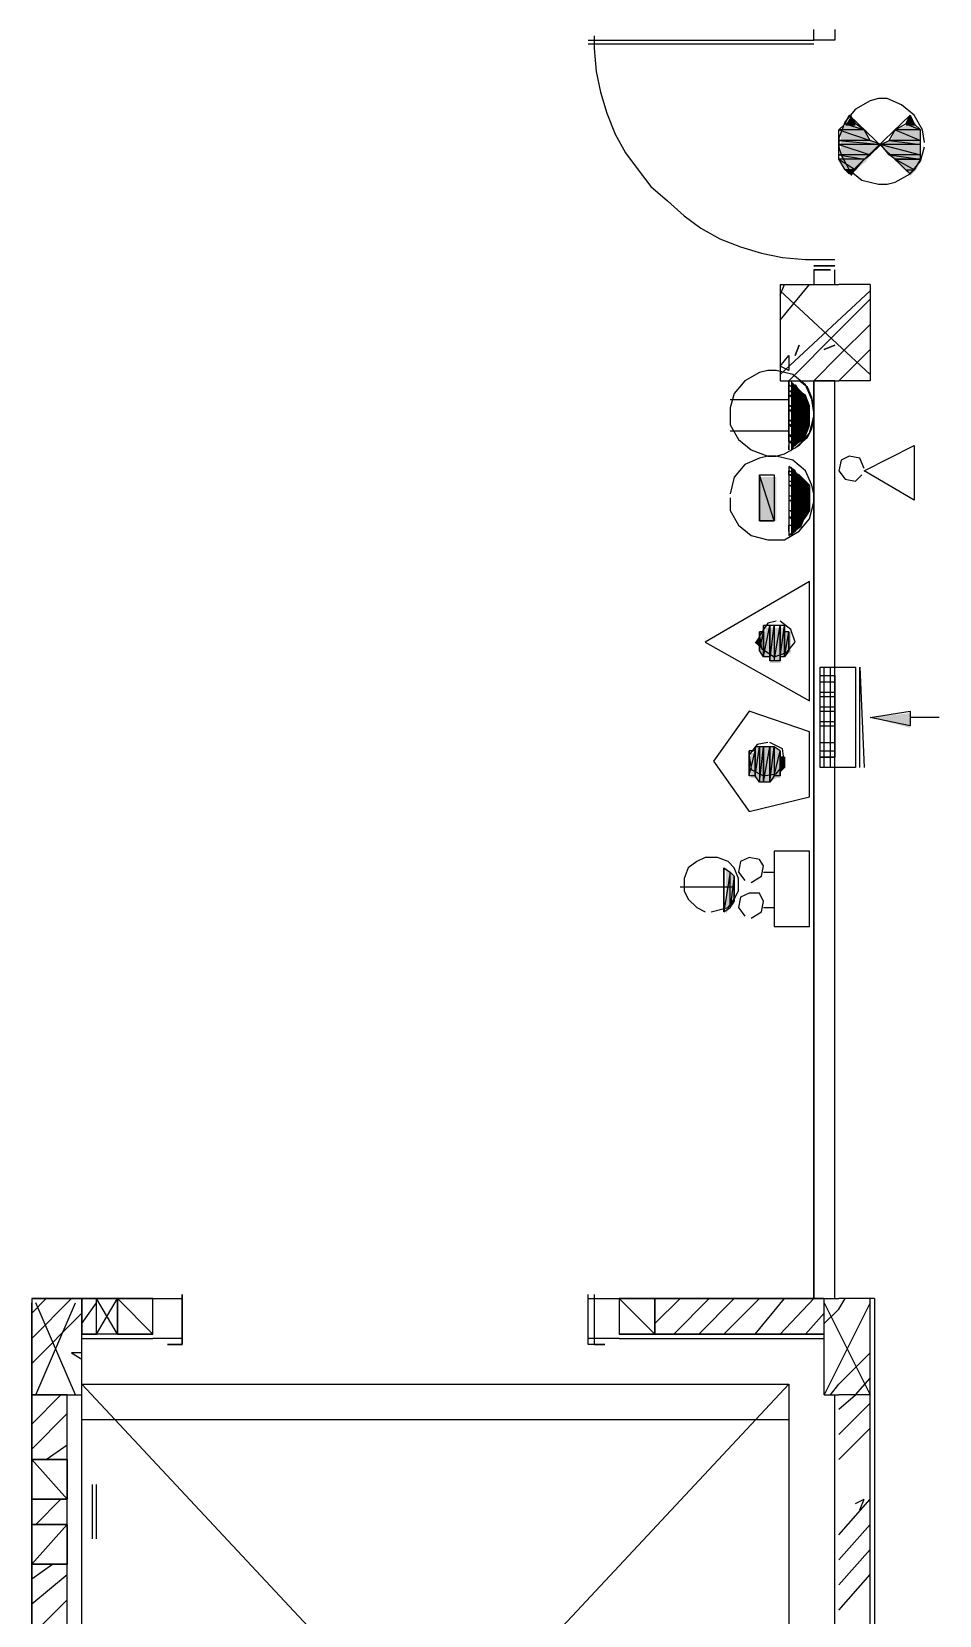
# Model space of a CAD drawing. Header units: millimetres. Extents: x 5 to 415, y 48 to 251.
# Drawn here: x 32.21 to 39.86, y 123.23 to 136.6 of the extents above; entities that cross this region are included whole.
import ezdxf

# ---------------------------------------------------------------- set-up
doc = ezdxf.new("R2010")
doc.units = ezdxf.units.MM
doc.layers.add('H', color=7, linetype='Continuous')
doc.layers.add('P', color=7, linetype='Continuous')

msp = doc.modelspace()

# ---------------------------------------------------------------- hatches: boundary and pattern name
at = {"layer": 'H', "linetype": 'Continuous'}
for points in [[(39.07, 135.802), (39.123, 135.89), (39.158, 135.802), (39.07, 135.802)], [(39.582, 135.802), (39.617, 135.89), (39.67, 135.802), (39.582, 135.802)], [(39.035, 135.767), (39.07, 135.802), (39.158, 135.802), (39.247, 135.767), (39.035, 135.767)], [(39.035, 135.678), (39.035, 135.767), (39.247, 135.767), (39.282, 135.678), (39.035, 135.678)], [(39.458, 135.678), (39.493, 135.767), (39.705, 135.767), (39.705, 135.678), (39.458, 135.678)], [(39.493, 135.767), (39.582, 135.802), (39.67, 135.802), (39.705, 135.767), (39.493, 135.767)], [(39.035, 135.643), (39.035, 135.678), (39.282, 135.678), (39.37, 135.643), (39.035, 135.643)], [(39.035, 135.555), (39.035, 135.643), (39.37, 135.643), (39.282, 135.555), (39.035, 135.555)], [(39.37, 135.643), (39.458, 135.678), (39.705, 135.678), (39.705, 135.643), (39.37, 135.643)], [(39.458, 135.555), (39.37, 135.643), (39.705, 135.643), (39.705, 135.555), (39.458, 135.555)], [(39.035, 135.502), (39.035, 135.555), (39.282, 135.555), (39.247, 135.502), (39.035, 135.502)], [(39.07, 135.431), (39.035, 135.502), (39.247, 135.502), (39.158, 135.431), (39.07, 135.431)], [(39.493, 135.502), (39.458, 135.555), (39.705, 135.555), (39.705, 135.502), (39.493, 135.502)], [(39.617, 135.378), (39.493, 135.502), (39.67, 135.431), (39.617, 135.378)], [(39.67, 135.431), (39.493, 135.502), (39.705, 135.502), (39.67, 135.431)], [(39.123, 135.378), (39.07, 135.431), (39.158, 135.431), (39.123, 135.378)], [(38.612, 133.615), (38.612, 133.65), (38.647, 133.615), (38.612, 133.615)], [(38.612, 133.562), (38.612, 133.615), (38.647, 133.615), (38.7, 133.562), (38.612, 133.562)], [(38.612, 133.526), (38.612, 133.562), (38.7, 133.562), (38.735, 133.526), (38.612, 133.526)], [(38.612, 133.438), (38.612, 133.526), (38.735, 133.526), (38.77, 133.438), (38.612, 133.438)], [(38.612, 133.385), (38.612, 133.438), (38.77, 133.438), (38.77, 133.385), (38.612, 133.385)], [(38.612, 133.315), (38.612, 133.385), (38.77, 133.385), (38.77, 133.315), (38.612, 133.315)], [(38.612, 133.262), (38.612, 133.315), (38.77, 133.315), (38.77, 133.262), (38.612, 133.262)], [(38.612, 133.174), (38.612, 133.262), (38.77, 133.262), (38.735, 133.174), (38.612, 133.174)], [(38.612, 133.138), (38.612, 133.174), (38.735, 133.174), (38.7, 133.138), (38.612, 133.138)], [(38.612, 133.05), (38.612, 133.138), (38.647, 133.103), (38.612, 133.05)], [(38.647, 133.103), (38.612, 133.138), (38.7, 133.138), (38.647, 133.103)], [(38.347, 132.468), (38.347, 132.838), (38.488, 132.838), (38.488, 132.468), (38.347, 132.468)], [(38.7, 132.838), (38.612, 132.891), (38.612, 132.927), (38.7, 132.838)], [(38.612, 132.838), (38.612, 132.891), (38.7, 132.838), (38.612, 132.838)], [(38.612, 132.803), (38.612, 132.838), (38.7, 132.838), (38.735, 132.803), (38.612, 132.803)], [(38.612, 132.75), (38.612, 132.803), (38.735, 132.803), (38.77, 132.75), (38.612, 132.75)], [(38.612, 132.68), (38.612, 132.75), (38.77, 132.75), (38.77, 132.68), (38.612, 132.68)], [(38.612, 132.627), (38.612, 132.68), (38.77, 132.68), (38.77, 132.627), (38.612, 132.627)], [(38.612, 132.556), (38.612, 132.627), (38.77, 132.627), (38.77, 132.556), (38.612, 132.556)], [(38.612, 132.503), (38.612, 132.556), (38.77, 132.556), (38.735, 132.503), (38.612, 132.503)], [(38.612, 132.415), (38.612, 132.503), (38.735, 132.503), (38.7, 132.415), (38.612, 132.415)], [(38.612, 132.38), (38.612, 132.415), (38.7, 132.415), (38.647, 132.38), (38.612, 132.38)], [(38.612, 132.327), (38.612, 132.38), (38.647, 132.38), (38.612, 132.327)], [(38.347, 131.41), (38.312, 131.445), (38.347, 131.498), (38.347, 131.41)], [(38.347, 131.357), (38.347, 131.533), (38.4, 131.533), (38.4, 131.322), (38.347, 131.357)], [(38.4, 131.322), (38.4, 131.568), (38.435, 131.568), (38.435, 131.322), (38.4, 131.322)], [(38.435, 131.269), (38.435, 131.568), (38.488, 131.568), (38.488, 131.269), (38.435, 131.269)], [(38.488, 131.269), (38.488, 131.568), (38.523, 131.568), (38.523, 131.269), (38.488, 131.269)], [(38.523, 131.322), (38.523, 131.568), (38.559, 131.568), (38.559, 131.322), (38.523, 131.322)], [(38.559, 131.322), (38.559, 131.533), (38.612, 131.533), (38.612, 131.357), (38.559, 131.322)], [(39.617, 130.722), (39.282, 130.81), (39.617, 130.845), (39.617, 130.722)], [(38.312, 130.298), (38.312, 130.563), (38.347, 130.563), (38.347, 130.263), (38.312, 130.298)], [(38.347, 130.263), (38.347, 130.563), (38.4, 130.563), (38.4, 130.263), (38.347, 130.263)], [(38.4, 130.263), (38.4, 130.563), (38.435, 130.563), (38.435, 130.263), (38.4, 130.263)], [(38.435, 130.263), (38.435, 130.563), (38.488, 130.563), (38.488, 130.298), (38.435, 130.263)], [(38.488, 130.298), (38.488, 130.563), (38.523, 130.51), (38.523, 130.298), (38.488, 130.298)], [(38.276, 130.298), (38.276, 130.51), (38.312, 130.51), (38.312, 130.298), (38.276, 130.298)], [(38.523, 130.351), (38.523, 130.475), (38.559, 130.475), (38.559, 130.387), (38.523, 130.351)], [(38.065, 129.152), (38.065, 129.54), (38.1, 129.505), (38.1, 129.205), (38.065, 129.152)], [(38.1, 129.205), (38.1, 129.505), (38.135, 129.452), (38.135, 129.24), (38.1, 129.205)]]:
    msp.add_hatch(color=256, dxfattribs=at).paths.add_polyline_path(points)

# ---------------------------------------------------------------- linework, layer by layer
at = {"layer": 'P'}
for points in [[(36.953, 136.56), (36.953, 136.454)], [(38.806, 136.525), (38.806, 136.613)], [(38.982, 136.613), (38.982, 136.525)], [(36.901, 136.525), (38.806, 136.525)], [(36.901, 136.525), (38.806, 136.525)], [(38.806, 136.49), (36.901, 136.49)], [(38.806, 136.49), (36.901, 136.49)], [(36.953, 136.454), (36.971, 136.26)], [(38.982, 136.525), (38.806, 136.525)], [(36.971, 136.26), (37.006, 136.084)], [(37.006, 136.084), (37.059, 135.908)], [(39.352, 136.031), (39.282, 136.013)], [(39.423, 136.031), (39.352, 136.031)], [(39.546, 135.978), (39.423, 136.031)], [(37.059, 135.908), (37.13, 135.731)], [(39.158, 135.943), (39.07, 135.837)], [(39.07, 135.819), (39.105, 135.89)], [(39.617, 135.396), (39.105, 135.89)], [(39.105, 135.396), (39.617, 135.89)], [(39.105, 135.89), (39.158, 135.819)], [(39.282, 136.013), (39.158, 135.943)], [(39.652, 135.89), (39.546, 135.978)], [(39.582, 135.819), (39.617, 135.89)], [(39.617, 135.89), (39.652, 135.819)], [(39.723, 135.767), (39.652, 135.89)], [(39.07, 135.837), (39.017, 135.696)], [(39.017, 135.767), (39.07, 135.819)], [(39.229, 135.767), (39.017, 135.767)], [(39.229, 135.767), (39.017, 135.767)], [(39.017, 135.767), (39.282, 135.678)], [(39.017, 135.767), (39.282, 135.678)], [(39.017, 135.678), (39.017, 135.767)], [(39.158, 135.819), (39.07, 135.819)], [(39.158, 135.819), (39.07, 135.819)], [(39.07, 135.819), (39.229, 135.767)], [(39.07, 135.819), (39.229, 135.767)], [(39.229, 135.767), (39.158, 135.819)], [(39.282, 135.678), (39.229, 135.767)], [(39.441, 135.678), (39.493, 135.767)], [(39.493, 135.767), (39.582, 135.819)], [(39.705, 135.767), (39.493, 135.767)], [(39.705, 135.767), (39.493, 135.767)], [(39.493, 135.767), (39.705, 135.678)], [(39.493, 135.767), (39.705, 135.678)], [(39.652, 135.819), (39.582, 135.819)], [(39.652, 135.819), (39.582, 135.819)], [(39.582, 135.819), (39.705, 135.767)], [(39.582, 135.819), (39.705, 135.767)], [(39.705, 135.767), (39.652, 135.819)], [(39.705, 135.678), (39.705, 135.767)], [(39.74, 135.661), (39.723, 135.767)], [(37.13, 135.731), (37.218, 135.573)], [(39.017, 135.696), (39.017, 135.625)], [(39.282, 135.678), (39.017, 135.678)], [(39.282, 135.678), (39.017, 135.678)], [(39.017, 135.678), (39.37, 135.643)], [(39.017, 135.678), (39.37, 135.643)], [(39.017, 135.643), (39.017, 135.678)], [(39.37, 135.643), (39.017, 135.643)], [(39.37, 135.643), (39.017, 135.643)], [(39.017, 135.643), (39.282, 135.555)], [(39.017, 135.643), (39.282, 135.555)], [(39.017, 135.555), (39.017, 135.643)], [(39.017, 135.625), (39.035, 135.555)], [(39.37, 135.643), (39.282, 135.678)], [(39.282, 135.555), (39.37, 135.643)], [(39.37, 135.643), (39.441, 135.678)], [(39.705, 135.643), (39.37, 135.643)], [(39.705, 135.643), (39.37, 135.643)], [(39.37, 135.643), (39.705, 135.555)], [(39.37, 135.643), (39.705, 135.555)], [(39.441, 135.555), (39.37, 135.643)], [(39.705, 135.678), (39.441, 135.678)], [(39.705, 135.678), (39.441, 135.678)], [(39.441, 135.678), (39.705, 135.643)], [(39.441, 135.678), (39.705, 135.643)], [(39.705, 135.643), (39.705, 135.678)], [(39.705, 135.555), (39.705, 135.643)], [(39.705, 135.502), (39.74, 135.625)], [(37.218, 135.573), (37.324, 135.431)], [(39.282, 135.555), (39.017, 135.555)], [(39.282, 135.555), (39.017, 135.555)], [(39.017, 135.555), (39.229, 135.52)], [(39.017, 135.555), (39.229, 135.52)], [(39.017, 135.52), (39.017, 135.555)], [(39.229, 135.52), (39.017, 135.52)], [(39.229, 135.52), (39.017, 135.52)], [(39.017, 135.52), (39.158, 135.431)], [(39.017, 135.52), (39.158, 135.431)], [(39.07, 135.431), (39.017, 135.52)], [(39.035, 135.555), (39.105, 135.431)], [(39.158, 135.431), (39.229, 135.52)], [(39.229, 135.52), (39.282, 135.555)], [(39.705, 135.555), (39.441, 135.555)], [(39.705, 135.555), (39.441, 135.555)], [(39.441, 135.555), (39.705, 135.52)], [(39.441, 135.555), (39.705, 135.52)], [(39.493, 135.52), (39.441, 135.555)], [(39.705, 135.52), (39.493, 135.52)], [(39.493, 135.52), (39.582, 135.431)], [(39.652, 135.431), (39.493, 135.52)], [(39.493, 135.52), (39.705, 135.52)], [(39.652, 135.431), (39.493, 135.52)], [(39.617, 135.396), (39.705, 135.502)], [(39.705, 135.52), (39.652, 135.431)], [(39.705, 135.52), (39.705, 135.555)], [(37.324, 135.431), (37.43, 135.29)], [(39.07, 135.431), (39.158, 135.431)], [(39.105, 135.396), (39.07, 135.431)], [(39.158, 135.431), (39.07, 135.431)], [(39.105, 135.431), (39.211, 135.343)], [(39.158, 135.431), (39.105, 135.396)], [(39.493, 135.326), (39.617, 135.396)], [(39.582, 135.431), (39.652, 135.431)], [(39.582, 135.431), (39.652, 135.431)], [(39.617, 135.396), (39.582, 135.431)], [(39.652, 135.431), (39.617, 135.396)], [(37.43, 135.29), (37.571, 135.167)], [(39.211, 135.343), (39.352, 135.308)], [(39.352, 135.308), (39.423, 135.308)], [(39.423, 135.308), (39.493, 135.326)], [(37.571, 135.167), (37.712, 135.043)], [(37.712, 135.043), (37.853, 134.938)], [(37.853, 134.938), (38.012, 134.849)], [(38.012, 134.849), (38.188, 134.779)], [(38.188, 134.779), (38.365, 134.726)], [(38.365, 134.726), (38.541, 134.691)], [(38.541, 134.691), (38.735, 134.673)], [(38.735, 134.673), (38.841, 134.673)], [(38.806, 134.673), (38.982, 134.673)], [(38.982, 134.62), (38.806, 134.62)], [(38.806, 134.62), (38.982, 134.62)], [(38.806, 134.585), (38.806, 134.461)], [(38.806, 134.585), (38.806, 134.461)], [(38.947, 134.585), (38.806, 134.585)], [(38.806, 134.585), (38.947, 134.585)], [(38.947, 134.585), (38.806, 134.585)], [(38.806, 134.585), (38.947, 134.585)], [(38.947, 134.585), (38.806, 134.585)], [(38.947, 134.585), (38.806, 134.585)], [(38.947, 134.585), (38.806, 134.585)], [(38.982, 134.461), (38.982, 134.585)], [(38.982, 134.461), (38.982, 134.585)], [(38.523, 134.373), (38.559, 134.461)], [(38.523, 134.161), (38.77, 134.461)], [(38.523, 134.461), (38.523, 133.65)], [(38.523, 134.461), (39.017, 134.461)], [(38.806, 134.461), (38.982, 134.461)], [(39.282, 134.461), (39.017, 134.461)], [(39.282, 134.461), (39.282, 133.65)], [(39.282, 133.703), (38.523, 134.408)], [(38.523, 133.703), (39.282, 134.408)], [(39.017, 134.073), (39.282, 134.338)], [(38.594, 133.65), (39.017, 134.073)], [(39.017, 133.862), (39.282, 134.126)], [(38.682, 133.95), (38.647, 133.862)], [(38.647, 133.862), (38.682, 133.95)], [(38.982, 133.95), (38.894, 133.914)], [(38.894, 133.914), (38.982, 133.95)], [(39.017, 133.65), (39.282, 133.914)], [(38.523, 133.773), (38.594, 133.862)], [(38.594, 133.738), (38.523, 133.773)], [(38.594, 133.862), (38.594, 133.738)], [(38.806, 133.65), (39.017, 133.862)], [(38.223, 133.65), (38.135, 133.544)], [(38.223, 133.65), (38.135, 133.544)], [(38.347, 133.72), (38.223, 133.65)], [(38.347, 133.72), (38.223, 133.65)], [(38.418, 133.738), (38.347, 133.72)], [(38.418, 133.738), (38.347, 133.72)], [(38.488, 133.738), (38.418, 133.738)], [(38.488, 133.738), (38.418, 133.738)], [(38.629, 133.703), (38.488, 133.738)], [(38.629, 133.703), (38.488, 133.738)], [(38.523, 133.65), (39.017, 133.65)], [(38.594, 133.65), (38.594, 133.615)], [(38.594, 133.615), (38.594, 133.65)], [(38.594, 133.65), (38.594, 133.068)], [(38.735, 133.615), (38.629, 133.703)], [(38.735, 133.615), (38.629, 133.703)], [(38.753, 133.597), (38.682, 133.65)], [(38.806, 133.65), (38.806, 125.906)], [(38.982, 133.65), (38.806, 133.65)], [(38.806, 125.906), (38.806, 133.65)], [(38.982, 125.906), (38.982, 133.65)], [(38.982, 125.906), (38.982, 133.65)], [(39.282, 133.65), (39.017, 133.65)], [(38.135, 133.544), (38.1, 133.421)], [(38.135, 133.544), (38.1, 133.421)], [(38.1, 133.491), (38.594, 133.491)], [(38.594, 133.615), (38.682, 133.562)], [(38.594, 133.562), (38.594, 133.615)], [(38.682, 133.562), (38.594, 133.562)], [(38.682, 133.562), (38.594, 133.562)], [(38.594, 133.562), (38.735, 133.526)], [(38.594, 133.562), (38.735, 133.526)], [(38.594, 133.526), (38.594, 133.562)], [(38.735, 133.526), (38.594, 133.526)], [(38.735, 133.526), (38.594, 133.526)], [(38.594, 133.526), (38.77, 133.438)], [(38.594, 133.526), (38.77, 133.438)], [(38.594, 133.438), (38.594, 133.526)], [(38.647, 133.615), (38.682, 133.562)], [(38.682, 133.562), (38.647, 133.615)], [(38.735, 133.526), (38.682, 133.562)], [(38.788, 133.491), (38.735, 133.615)], [(38.788, 133.491), (38.735, 133.615)], [(38.77, 133.438), (38.735, 133.526)], [(38.788, 133.509), (38.753, 133.597)], [(38.806, 133.421), (38.788, 133.509)], [(38.806, 133.385), (38.788, 133.491)], [(38.806, 133.385), (38.788, 133.491)], [(38.1, 133.421), (38.1, 133.35)], [(38.1, 133.421), (38.1, 133.35)], [(38.1, 133.35), (38.1, 133.279)], [(38.1, 133.35), (38.1, 133.279)], [(38.77, 133.438), (38.594, 133.438)], [(38.77, 133.438), (38.594, 133.438)], [(38.594, 133.438), (38.77, 133.403)], [(38.594, 133.438), (38.77, 133.403)], [(38.594, 133.403), (38.594, 133.438)], [(38.77, 133.403), (38.594, 133.403)], [(38.77, 133.403), (38.594, 133.403)], [(38.594, 133.403), (38.77, 133.315)], [(38.594, 133.403), (38.77, 133.315)], [(38.594, 133.315), (38.594, 133.403)], [(38.77, 133.403), (38.77, 133.438)], [(38.77, 133.315), (38.77, 133.403)], [(38.77, 133.209), (38.806, 133.35)], [(38.77, 133.209), (38.806, 133.35)], [(38.806, 133.332), (38.806, 133.421)], [(38.1, 133.279), (38.171, 133.156)], [(38.1, 133.279), (38.171, 133.156)], [(38.1, 133.227), (38.594, 133.227)], [(38.77, 133.315), (38.594, 133.315)], [(38.77, 133.315), (38.594, 133.315)], [(38.594, 133.315), (38.77, 133.279)], [(38.594, 133.315), (38.77, 133.279)], [(38.594, 133.279), (38.594, 133.315)], [(38.77, 133.279), (38.594, 133.279)], [(38.77, 133.279), (38.594, 133.279)], [(38.594, 133.279), (38.735, 133.191)], [(38.594, 133.279), (38.735, 133.191)], [(38.594, 133.191), (38.594, 133.279)], [(38.735, 133.191), (38.77, 133.279)], [(38.753, 133.174), (38.788, 133.244)], [(38.77, 133.279), (38.77, 133.315)], [(38.788, 133.244), (38.806, 133.332)], [(38.171, 133.156), (38.276, 133.068)], [(38.171, 133.156), (38.276, 133.068)], [(38.559, 133.033), (38.682, 133.103)], [(38.559, 133.033), (38.682, 133.103)], [(38.735, 133.191), (38.594, 133.191)], [(38.735, 133.191), (38.594, 133.191)], [(38.594, 133.191), (38.682, 133.138)], [(38.594, 133.191), (38.682, 133.138)], [(38.594, 133.138), (38.594, 133.191)], [(38.682, 133.138), (38.594, 133.138)], [(38.594, 133.138), (38.647, 133.103)], [(38.647, 133.103), (38.594, 133.138)], [(38.594, 133.138), (38.682, 133.138)], [(38.647, 133.103), (38.594, 133.138)], [(38.594, 133.103), (38.594, 133.068)], [(38.594, 133.068), (38.594, 133.103)], [(38.647, 133.085), (38.753, 133.174)], [(38.682, 133.138), (38.647, 133.103)], [(38.682, 133.103), (38.77, 133.209)], [(38.682, 133.103), (38.77, 133.209)], [(38.682, 133.138), (38.735, 133.191)], [(39.229, 132.891), (39.652, 133.103)], [(39.652, 133.103), (39.652, 132.644)], [(38.347, 132.997), (38.223, 132.944)], [(38.276, 133.068), (38.418, 133.015)], [(38.276, 133.068), (38.418, 133.015)], [(38.418, 133.015), (38.347, 132.997)], [(38.418, 133.015), (38.488, 133.015)], [(38.418, 133.015), (38.488, 133.015)], [(38.488, 133.015), (38.418, 133.015)], [(38.488, 133.015), (38.559, 133.033)], [(38.488, 133.015), (38.559, 133.033)], [(38.629, 132.98), (38.488, 133.015)], [(38.735, 132.891), (38.629, 132.98)], [(39.035, 132.98), (39.017, 132.891)], [(39.105, 133.015), (39.035, 132.98)], [(39.194, 132.997), (39.105, 133.015)], [(39.229, 132.909), (39.194, 132.997)], [(38.135, 132.838), (38.1, 132.697)], [(38.223, 132.944), (38.135, 132.838)], [(38.47, 132.468), (38.347, 132.856)], [(38.347, 132.856), (38.347, 132.468)], [(38.47, 132.468), (38.347, 132.856)], [(38.347, 132.856), (38.47, 132.856)], [(38.347, 132.468), (38.347, 132.856)], [(38.347, 132.856), (38.47, 132.856)], [(38.47, 132.856), (38.47, 132.468)], [(38.47, 132.856), (38.47, 132.468)], [(38.647, 132.891), (38.594, 132.927)], [(38.594, 132.927), (38.647, 132.891)], [(38.594, 132.927), (38.594, 132.345)], [(38.682, 132.856), (38.594, 132.891)], [(38.594, 132.891), (38.682, 132.856)], [(38.594, 132.856), (38.594, 132.891)], [(38.594, 132.891), (38.682, 132.856)], [(38.735, 132.803), (38.594, 132.856)], [(38.594, 132.856), (38.594, 132.803)], [(38.735, 132.803), (38.594, 132.856)], [(38.594, 132.856), (38.682, 132.856)], [(38.682, 132.856), (38.594, 132.856)], [(38.682, 132.856), (38.735, 132.803)], [(38.788, 132.768), (38.735, 132.891)], [(39.017, 132.891), (39.07, 132.821)], [(39.07, 132.821), (39.158, 132.803)], [(39.158, 132.803), (39.211, 132.856)], [(39.652, 132.644), (39.229, 132.891)], [(38.77, 132.768), (38.594, 132.803)], [(38.594, 132.803), (38.594, 132.768)], [(38.77, 132.768), (38.594, 132.803)], [(38.594, 132.803), (38.735, 132.803)], [(38.594, 132.803), (38.735, 132.803)], [(38.77, 132.68), (38.594, 132.768)], [(38.594, 132.768), (38.594, 132.68)], [(38.77, 132.68), (38.594, 132.768)], [(38.594, 132.768), (38.77, 132.768)], [(38.594, 132.768), (38.77, 132.768)], [(38.77, 132.644), (38.594, 132.68)], [(38.594, 132.68), (38.594, 132.644)], [(38.77, 132.644), (38.594, 132.68)], [(38.594, 132.68), (38.77, 132.68)], [(38.594, 132.68), (38.77, 132.68)], [(38.735, 132.803), (38.77, 132.768)], [(38.77, 132.768), (38.77, 132.68)], [(38.77, 132.68), (38.77, 132.644)], [(38.806, 132.697), (38.788, 132.768)], [(38.806, 132.627), (38.806, 132.697)], [(38.1, 132.662), (38.1, 132.556)], [(38.1, 132.556), (38.171, 132.433)], [(38.77, 132.556), (38.594, 132.644)], [(38.594, 132.644), (38.594, 132.556)], [(38.77, 132.556), (38.594, 132.644)], [(38.594, 132.644), (38.77, 132.644)], [(38.594, 132.644), (38.77, 132.644)], [(38.735, 132.503), (38.594, 132.556)], [(38.594, 132.556), (38.594, 132.503)], [(38.735, 132.503), (38.594, 132.556)], [(38.594, 132.556), (38.77, 132.556)], [(38.594, 132.556), (38.77, 132.556)], [(38.77, 132.556), (38.735, 132.503)], [(38.77, 132.644), (38.77, 132.556)], [(38.77, 132.486), (38.806, 132.627)], [(38.171, 132.433), (38.276, 132.345)], [(38.347, 132.468), (38.47, 132.468)], [(38.47, 132.468), (38.347, 132.468)], [(38.682, 132.433), (38.594, 132.503)], [(38.594, 132.503), (38.594, 132.433)], [(38.682, 132.433), (38.594, 132.503)], [(38.594, 132.503), (38.735, 132.503)], [(38.594, 132.503), (38.735, 132.503)], [(38.594, 132.38), (38.594, 132.433)], [(38.594, 132.433), (38.594, 132.38)], [(38.594, 132.433), (38.682, 132.433)], [(38.647, 132.38), (38.682, 132.433)], [(38.682, 132.433), (38.647, 132.38)], [(38.735, 132.503), (38.682, 132.433)], [(38.682, 132.38), (38.77, 132.486)], [(38.276, 132.345), (38.418, 132.309)], [(38.418, 132.309), (38.488, 132.309)], [(38.488, 132.309), (38.559, 132.309)], [(38.559, 132.309), (38.682, 132.38)], [(38.594, 132.345), (38.647, 132.38)], [(38.647, 132.38), (38.594, 132.345)], [(38.77, 131.957), (37.888, 131.445)], [(38.77, 130.951), (38.77, 131.957)], [(38.488, 131.621), (38.418, 131.604)], [(38.612, 131.551), (38.523, 131.621)], [(38.418, 131.604), (38.347, 131.498)], [(38.347, 131.533), (38.347, 131.374)], [(38.347, 131.374), (38.347, 131.533)], [(38.347, 131.533), (38.347, 131.374)], [(38.347, 131.498), (38.347, 131.533)], [(38.347, 131.533), (38.347, 131.374)], [(38.347, 131.374), (38.382, 131.533)], [(38.382, 131.533), (38.347, 131.533)], [(38.347, 131.374), (38.382, 131.533)], [(38.347, 131.498), (38.365, 131.392)], [(38.347, 131.498), (38.347, 131.498)], [(38.347, 131.498), (38.347, 131.498)], [(38.347, 131.498), (38.347, 131.41)], [(38.347, 131.374), (38.347, 131.498)], [(38.347, 131.41), (38.347, 131.498)], [(38.347, 131.498), (38.347, 131.498)], [(38.347, 131.498), (38.347, 131.41)], [(38.347, 131.374), (38.347, 131.498)], [(38.382, 131.586), (38.382, 131.322)], [(38.382, 131.322), (38.382, 131.586)], [(38.382, 131.586), (38.382, 131.322)], [(38.382, 131.533), (38.382, 131.586)], [(38.382, 131.586), (38.382, 131.322)], [(38.382, 131.322), (38.435, 131.586)], [(38.435, 131.586), (38.382, 131.586)], [(38.382, 131.322), (38.435, 131.586)], [(38.382, 131.533), (38.382, 131.322)], [(38.382, 131.322), (38.382, 131.533)], [(38.435, 131.586), (38.435, 131.322)], [(38.435, 131.586), (38.435, 131.322)], [(38.435, 131.286), (38.435, 131.586)], [(38.435, 131.322), (38.435, 131.586)], [(38.435, 131.586), (38.435, 131.586)], [(38.435, 131.586), (38.435, 131.322)], [(38.435, 131.586), (38.435, 131.286)], [(38.435, 131.286), (38.47, 131.586)], [(38.47, 131.586), (38.435, 131.586)], [(38.435, 131.286), (38.47, 131.586)], [(38.47, 131.586), (38.47, 131.286)], [(38.47, 131.586), (38.47, 131.286)], [(38.47, 131.286), (38.523, 131.586)], [(38.523, 131.586), (38.47, 131.586)], [(38.47, 131.286), (38.523, 131.586)], [(38.523, 131.586), (38.523, 131.286)], [(38.523, 131.586), (38.523, 131.286)], [(38.523, 131.322), (38.523, 131.586)], [(38.523, 131.286), (38.523, 131.586)], [(38.523, 131.586), (38.523, 131.586)], [(38.523, 131.586), (38.523, 131.286)], [(38.523, 131.586), (38.523, 131.322)], [(38.523, 131.322), (38.559, 131.586)], [(38.559, 131.586), (38.523, 131.586)], [(38.523, 131.322), (38.559, 131.586)], [(38.559, 131.586), (38.559, 131.322)], [(38.559, 131.322), (38.559, 131.586)], [(38.559, 131.586), (38.559, 131.533)], [(38.559, 131.533), (38.559, 131.322)], [(38.559, 131.322), (38.559, 131.533)], [(38.559, 131.533), (38.559, 131.322)], [(38.559, 131.533), (38.559, 131.322)], [(38.559, 131.322), (38.594, 131.533)], [(38.594, 131.533), (38.559, 131.533)], [(38.559, 131.322), (38.594, 131.533)], [(38.594, 131.533), (38.594, 131.374)], [(38.594, 131.374), (38.594, 131.533)], [(38.594, 131.533), (38.594, 131.498)], [(38.594, 131.498), (38.594, 131.374)], [(38.594, 131.374), (38.594, 131.498)], [(38.594, 131.498), (38.594, 131.374)], [(38.594, 131.498), (38.594, 131.374)], [(38.594, 131.374), (38.594, 131.498)], [(38.594, 131.498), (38.594, 131.498)], [(38.594, 131.374), (38.594, 131.498)], [(38.594, 131.498), (38.594, 131.41)], [(38.594, 131.445), (38.594, 131.498)], [(38.594, 131.498), (38.594, 131.445)], [(38.647, 131.445), (38.612, 131.551)], [(37.888, 131.445), (38.77, 130.951)], [(38.312, 131.445), (38.347, 131.41)], [(38.347, 131.41), (38.312, 131.445)], [(38.347, 131.41), (38.347, 131.374)], [(38.382, 131.322), (38.347, 131.374)], [(38.365, 131.392), (38.47, 131.322)], [(38.47, 131.322), (38.576, 131.357)], [(38.594, 131.374), (38.559, 131.322)], [(38.576, 131.357), (38.647, 131.445)], [(38.594, 131.445), (38.594, 131.41)], [(38.594, 131.41), (38.594, 131.445)], [(38.594, 131.41), (38.594, 131.374)], [(38.435, 131.322), (38.382, 131.322)], [(38.435, 131.322), (38.435, 131.286)], [(38.47, 131.286), (38.435, 131.286)], [(38.523, 131.286), (38.47, 131.286)], [(38.523, 131.286), (38.523, 131.322)], [(38.559, 131.322), (38.523, 131.322)], [(38.858, 130.387), (38.858, 131.233)], [(38.858, 130.387), (38.858, 131.233)], [(38.858, 131.233), (39.158, 131.233)], [(38.894, 130.387), (38.894, 131.233)], [(38.894, 130.387), (38.894, 131.233)], [(38.894, 130.387), (38.894, 131.233)], [(38.947, 130.387), (38.947, 131.233)], [(38.947, 130.387), (38.947, 131.233)], [(38.982, 130.387), (38.982, 131.233)], [(38.982, 130.387), (38.982, 131.233)], [(39.158, 131.233), (39.158, 130.387)], [(39.194, 130.387), (39.194, 131.233)], [(39.194, 131.233), (39.229, 130.387)], [(38.858, 130.475), (38.858, 131.163)], [(38.858, 131.163), (38.982, 131.163)], [(38.858, 131.11), (38.982, 131.11)], [(38.982, 131.163), (38.982, 130.475)], [(38.858, 131.022), (38.982, 131.022)], [(38.858, 130.986), (38.982, 130.986)], [(38.259, 130.863), (37.959, 130.44)], [(38.77, 130.687), (38.259, 130.863)], [(38.858, 130.898), (38.982, 130.898)], [(38.858, 130.863), (38.982, 130.863)], [(39.282, 130.81), (39.617, 130.863)], [(39.617, 130.739), (39.282, 130.81)], [(39.617, 130.863), (39.617, 130.739)], [(39.864, 130.81), (39.617, 130.81)], [(38.77, 130.14), (38.77, 130.687)], [(38.858, 130.775), (38.982, 130.775)], [(38.858, 130.739), (38.982, 130.739)], [(38.329, 130.581), (38.259, 130.493)], [(38.312, 130.563), (38.312, 130.316)], [(38.312, 130.316), (38.312, 130.563)], [(38.312, 130.563), (38.312, 130.316)], [(38.312, 130.528), (38.312, 130.563)], [(38.312, 130.563), (38.312, 130.316)], [(38.312, 130.316), (38.347, 130.563)], [(38.347, 130.563), (38.312, 130.563)], [(38.312, 130.316), (38.347, 130.563)], [(38.418, 130.598), (38.329, 130.581)], [(38.347, 130.563), (38.347, 130.263)], [(38.347, 130.563), (38.347, 130.263)], [(38.347, 130.263), (38.382, 130.563)], [(38.382, 130.563), (38.347, 130.563)], [(38.347, 130.263), (38.382, 130.563)], [(38.382, 130.563), (38.382, 130.263)], [(38.382, 130.563), (38.382, 130.263)], [(38.382, 130.263), (38.382, 130.563)], [(38.382, 130.563), (38.382, 130.563)], [(38.382, 130.263), (38.382, 130.563)], [(38.382, 130.563), (38.382, 130.563)], [(38.382, 130.563), (38.382, 130.263)], [(38.382, 130.563), (38.382, 130.263)], [(38.382, 130.263), (38.435, 130.563)], [(38.435, 130.563), (38.382, 130.563)], [(38.382, 130.263), (38.435, 130.563)], [(38.541, 130.545), (38.435, 130.598)], [(38.435, 130.563), (38.435, 130.263)], [(38.435, 130.563), (38.435, 130.263)], [(38.435, 130.263), (38.435, 130.563)], [(38.435, 130.563), (38.435, 130.563)], [(38.435, 130.263), (38.435, 130.563)], [(38.435, 130.563), (38.435, 130.563)], [(38.435, 130.563), (38.435, 130.263)], [(38.435, 130.563), (38.435, 130.263)], [(38.435, 130.263), (38.47, 130.563)], [(38.47, 130.563), (38.435, 130.563)], [(38.435, 130.263), (38.47, 130.563)], [(38.47, 130.563), (38.47, 130.316)], [(38.47, 130.563), (38.47, 130.316)], [(38.523, 130.528), (38.47, 130.563)], [(38.559, 130.422), (38.541, 130.545)], [(38.858, 130.598), (38.982, 130.598)], [(37.959, 130.44), (38.259, 130.016)], [(38.259, 130.351), (38.259, 130.528)], [(38.259, 130.528), (38.259, 130.475)], [(38.259, 130.351), (38.259, 130.528)], [(38.259, 130.528), (38.259, 130.316)], [(38.259, 130.528), (38.259, 130.316)], [(38.259, 130.316), (38.312, 130.528)], [(38.312, 130.528), (38.259, 130.528)], [(38.259, 130.316), (38.312, 130.528)], [(38.259, 130.493), (38.276, 130.369)], [(38.259, 130.475), (38.259, 130.387)], [(38.259, 130.387), (38.259, 130.475)], [(38.259, 130.475), (38.259, 130.387)], [(38.259, 130.44), (38.259, 130.475)], [(38.259, 130.475), (38.259, 130.387)], [(38.259, 130.387), (38.259, 130.475)], [(38.259, 130.475), (38.259, 130.475)], [(38.259, 130.387), (38.259, 130.475)], [(38.259, 130.475), (38.259, 130.351)], [(38.259, 130.475), (38.259, 130.351)], [(38.259, 130.387), (38.259, 130.44)], [(38.312, 130.528), (38.312, 130.316)], [(38.312, 130.316), (38.312, 130.528)], [(38.47, 130.316), (38.523, 130.528)], [(38.47, 130.316), (38.523, 130.528)], [(38.488, 130.334), (38.559, 130.422)], [(38.523, 130.528), (38.523, 130.316)], [(38.523, 130.528), (38.523, 130.316)], [(38.523, 130.316), (38.523, 130.528)], [(38.523, 130.528), (38.523, 130.528)], [(38.523, 130.316), (38.523, 130.528)], [(38.523, 130.528), (38.523, 130.528)], [(38.523, 130.528), (38.523, 130.316)], [(38.523, 130.528), (38.523, 130.316)], [(38.523, 130.475), (38.523, 130.528)], [(38.523, 130.316), (38.523, 130.475)], [(38.523, 130.316), (38.523, 130.475)], [(38.523, 130.475), (38.523, 130.351)], [(38.523, 130.475), (38.523, 130.351)], [(38.523, 130.351), (38.559, 130.475)], [(38.559, 130.475), (38.523, 130.475)], [(38.523, 130.351), (38.559, 130.475)], [(38.559, 130.475), (38.559, 130.387)], [(38.559, 130.44), (38.559, 130.475)], [(38.559, 130.475), (38.559, 130.44)], [(38.559, 130.44), (38.559, 130.387)], [(38.559, 130.387), (38.559, 130.44)], [(38.858, 130.528), (38.982, 130.528)], [(38.858, 130.475), (38.982, 130.475)], [(38.982, 130.475), (38.858, 130.475)], [(38.259, 130.351), (38.259, 130.387)], [(38.259, 130.316), (38.259, 130.351)], [(38.312, 130.316), (38.259, 130.316)], [(38.276, 130.369), (38.382, 130.316)], [(38.347, 130.263), (38.312, 130.316)], [(38.382, 130.316), (38.488, 130.334)], [(38.47, 130.316), (38.435, 130.263)], [(38.523, 130.316), (38.47, 130.316)], [(38.559, 130.387), (38.523, 130.351)], [(38.523, 130.351), (38.523, 130.316)], [(39.158, 130.387), (38.858, 130.387)], [(38.382, 130.263), (38.347, 130.263)], [(38.435, 130.263), (38.382, 130.263)], [(38.259, 130.016), (38.77, 130.14)], [(37.888, 129.628), (37.818, 129.593)], [(37.888, 129.628), (37.818, 129.593)], [(37.994, 129.628), (37.888, 129.628)], [(37.994, 129.628), (37.888, 129.628)], [(38.082, 129.593), (37.994, 129.628)], [(38.082, 129.593), (37.994, 129.628)], [(38.259, 129.628), (38.188, 129.593)], [(38.347, 129.611), (38.259, 129.628)], [(38.382, 129.558), (38.347, 129.611)], [(38.47, 129.681), (38.47, 129.046)], [(38.77, 129.681), (38.47, 129.681)], [(38.77, 129.046), (38.77, 129.681)], [(37.747, 129.54), (37.712, 129.452)], [(37.747, 129.54), (37.712, 129.452)], [(37.818, 129.593), (37.747, 129.54)], [(37.818, 129.593), (37.747, 129.54)], [(38.047, 129.17), (38.047, 129.54)], [(38.047, 129.54), (38.1, 129.505)], [(38.047, 129.17), (38.047, 129.54)], [(38.047, 129.54), (38.047, 129.17)], [(38.047, 129.54), (38.047, 129.17)], [(38.047, 129.17), (38.047, 129.54)], [(38.1, 129.505), (38.047, 129.17)], [(38.1, 129.505), (38.047, 129.17)], [(38.135, 129.54), (38.082, 129.593)], [(38.135, 129.54), (38.082, 129.593)], [(38.1, 129.205), (38.1, 129.505)], [(38.1, 129.505), (38.135, 129.469)], [(38.1, 129.205), (38.1, 129.505)], [(38.171, 129.452), (38.135, 129.54)], [(38.171, 129.452), (38.135, 129.54)], [(38.188, 129.593), (38.171, 129.505)], [(38.171, 129.505), (38.223, 129.434)], [(38.365, 129.469), (38.382, 129.558)], [(38.382, 129.505), (38.47, 129.505)], [(37.677, 129.381), (38.135, 129.381)], [(37.712, 129.452), (37.712, 129.346)], [(37.712, 129.452), (37.712, 129.346)], [(37.712, 129.346), (37.747, 129.275)], [(37.712, 129.346), (37.747, 129.275)], [(38.135, 129.469), (38.1, 129.205)], [(38.135, 129.469), (38.1, 129.205)], [(38.135, 129.258), (38.135, 129.469)], [(38.135, 129.469), (38.135, 129.417)], [(38.135, 129.258), (38.135, 129.469)], [(38.135, 129.293), (38.135, 129.417)], [(38.135, 129.417), (38.135, 129.381)], [(38.135, 129.293), (38.135, 129.417)], [(38.135, 129.417), (38.135, 129.258)], [(38.135, 129.417), (38.135, 129.258)], [(38.135, 129.381), (38.135, 129.293)], [(38.135, 129.275), (38.171, 129.346)], [(38.135, 129.275), (38.171, 129.346)], [(38.171, 129.346), (38.171, 129.452)], [(38.171, 129.346), (38.171, 129.452)], [(38.276, 129.417), (38.365, 129.469)], [(37.747, 129.275), (37.818, 129.205)], [(37.747, 129.275), (37.818, 129.205)], [(38.082, 129.205), (38.135, 129.275)], [(38.082, 129.205), (38.135, 129.275)], [(38.1, 129.205), (38.135, 129.258)], [(38.135, 129.328), (38.135, 129.293)], [(38.135, 129.293), (38.135, 129.328)], [(38.135, 129.258), (38.135, 129.293)], [(38.188, 129.293), (38.171, 129.205)], [(38.259, 129.328), (38.188, 129.293)], [(38.347, 129.328), (38.259, 129.328)], [(38.382, 129.258), (38.347, 129.328)], [(38.365, 129.17), (38.382, 129.258)], [(37.818, 129.205), (37.888, 129.17)], [(37.818, 129.205), (37.888, 129.17)], [(37.941, 129.17), (38.082, 129.205)], [(37.941, 129.17), (38.082, 129.205)], [(38.047, 129.17), (38.1, 129.205)], [(38.047, 129.17), (38.047, 129.17)], [(38.047, 129.17), (38.047, 129.17)], [(38.171, 129.205), (38.223, 129.134)], [(38.276, 129.117), (38.365, 129.17)], [(38.382, 129.205), (38.47, 129.205)], [(38.47, 129.046), (38.77, 129.046)], [(32.209, 125.783), (32.332, 125.906)], [(32.209, 125.571), (32.544, 125.906)], [(32.209, 125.906), (32.209, 125.095)], [(32.632, 125.906), (32.209, 125.906)], [(33.232, 125.906), (32.209, 125.906)], [(32.209, 125.906), (33.232, 125.906)], [(32.209, 125.871), (32.209, 118.286)], [(32.209, 118.286), (32.209, 125.871)], [(32.579, 125.095), (32.244, 125.871)], [(32.244, 125.095), (32.579, 125.871)], [(32.632, 125.095), (32.632, 125.906)], [(32.632, 125.906), (32.632, 125.607)], [(32.755, 125.906), (32.632, 125.906)], [(32.632, 125.695), (32.755, 125.871)], [(32.755, 125.607), (32.932, 125.906)], [(32.932, 125.607), (32.755, 125.906)], [(32.755, 125.607), (32.755, 125.906)], [(33.232, 125.607), (32.932, 125.906)], [(32.932, 125.906), (32.932, 125.607)], [(33.232, 125.906), (32.932, 125.906)], [(32.932, 125.906), (33.232, 125.906)], [(32.932, 125.607), (32.932, 125.906)], [(32.932, 125.906), (32.932, 125.607)], [(32.932, 125.607), (32.932, 125.906)], [(33.232, 125.607), (33.232, 125.906)], [(33.232, 125.607), (33.232, 125.906)], [(33.232, 125.906), (33.479, 125.906)], [(33.479, 125.518), (33.479, 125.942)], [(33.479, 125.942), (33.479, 125.518)], [(33.479, 125.906), (33.479, 125.571)], [(36.901, 125.518), (36.901, 125.942)], [(36.901, 125.906), (37.165, 125.906)], [(36.901, 125.571), (36.901, 125.906)], [(36.953, 125.942), (36.953, 125.518)], [(37.165, 125.906), (39.017, 125.906)], [(37.165, 125.906), (39.017, 125.906)], [(37.465, 125.607), (37.165, 125.906)], [(37.165, 125.906), (37.165, 125.607)], [(37.465, 125.906), (37.165, 125.906)], [(37.165, 125.906), (37.165, 125.607)], [(37.165, 125.906), (37.465, 125.906)], [(37.465, 125.607), (37.465, 125.906)], [(37.465, 125.906), (37.465, 125.607)], [(37.465, 125.695), (37.677, 125.906)], [(38.894, 125.906), (37.465, 125.906)], [(37.465, 125.906), (37.465, 125.607)], [(37.624, 125.607), (37.924, 125.906)], [(37.835, 125.607), (38.135, 125.906)], [(38.047, 125.607), (38.347, 125.906)], [(38.312, 125.607), (38.559, 125.906)], [(38.523, 125.607), (38.806, 125.906)], [(38.806, 125.906), (38.982, 125.906)], [(38.894, 125.095), (38.894, 125.906)], [(38.894, 125.906), (39.017, 125.906)], [(38.894, 125.607), (38.894, 125.906)], [(38.894, 125.871), (39.282, 125.095)], [(39.282, 125.871), (38.894, 125.095)], [(39.017, 125.818), (39.07, 125.906)], [(39.282, 125.906), (39.017, 125.906)], [(39.317, 125.906), (39.017, 125.906)], [(39.317, 125.906), (39.017, 125.906)], [(39.282, 125.095), (39.282, 125.906)], [(39.317, 125.906), (39.317, 114.018)], [(32.209, 125.36), (32.632, 125.783)], [(38.735, 125.607), (38.894, 125.783)], [(38.894, 125.695), (39.017, 125.818)], [(33.232, 125.607), (32.632, 125.607)], [(32.632, 125.607), (32.755, 125.607)], [(32.932, 125.607), (33.232, 125.607)], [(33.232, 125.607), (32.932, 125.607)], [(38.894, 125.607), (37.165, 125.607)], [(37.165, 125.607), (37.465, 125.607)], [(37.465, 125.607), (37.165, 125.607)], [(37.465, 125.607), (38.894, 125.607)], [(32.632, 125.571), (33.232, 125.571)], [(33.479, 125.571), (33.232, 125.571)], [(33.355, 125.518), (33.479, 125.518)], [(33.479, 125.518), (33.355, 125.518)], [(37.165, 125.571), (36.901, 125.571)], [(37.042, 125.518), (36.901, 125.518)], [(36.953, 125.518), (37.042, 125.518)], [(37.165, 125.571), (38.894, 125.571)], [(32.632, 125.448), (32.544, 125.448)], [(32.544, 125.448), (32.632, 125.395)], [(39.017, 125.183), (39.282, 125.448)], [(39.158, 125.095), (39.282, 125.236)], [(32.209, 124.848), (32.456, 125.095)], [(32.508, 125.095), (32.209, 125.095)], [(32.209, 125.095), (32.209, 124.548)], [(32.209, 125.095), (32.632, 125.095)], [(32.508, 124.548), (32.508, 125.095)], [(32.632, 125.183), (38.594, 125.183)], [(32.632, 118.798), (38.594, 125.183)], [(32.632, 125.183), (38.594, 118.798)], [(32.632, 118.798), (32.632, 125.095)], [(38.594, 125.183), (38.594, 118.833)], [(38.894, 125.095), (39.017, 125.095)], [(38.947, 125.095), (39.017, 125.183)], [(38.982, 118.798), (38.982, 125.095)], [(39.017, 124.972), (39.158, 125.095)], [(39.282, 125.095), (39.017, 125.095)], [(39.282, 125.095), (39.017, 125.095)], [(39.282, 118.798), (39.282, 125.095)], [(32.209, 124.636), (32.508, 124.936)], [(39.017, 124.76), (39.282, 125.024)], [(38.594, 124.883), (32.632, 124.883)], [(39.017, 124.548), (39.282, 124.813)], [(32.332, 124.548), (32.508, 124.672)], [(32.209, 124.548), (32.508, 124.548)], [(32.209, 124.548), (32.508, 124.213)], [(32.209, 124.213), (32.209, 124.548)], [(32.209, 124.548), (32.508, 124.548)], [(32.209, 124.548), (32.209, 124.213)], [(32.508, 124.548), (32.209, 124.548)], [(32.508, 124.548), (32.508, 124.213)], [(32.508, 124.213), (32.508, 124.548)], [(32.72, 124.337), (32.72, 123.878)], [(32.755, 123.878), (32.755, 124.337)], [(32.508, 124.213), (32.209, 124.213)], [(32.209, 124.213), (32.508, 124.213)], [(32.508, 124.213), (32.209, 124.213)], [(32.209, 124.213), (32.209, 124.001)], [(32.244, 124.001), (32.456, 124.213)], [(32.508, 124.001), (32.508, 124.213)], [(39.017, 123.913), (39.282, 124.213)], [(39.158, 124.178), (39.229, 124.213)], [(39.194, 124.125), (39.229, 124.213)], [(32.209, 123.666), (32.508, 124.001)], [(32.508, 124.001), (32.209, 124.001)], [(32.209, 124.001), (32.209, 123.666)], [(32.209, 124.001), (32.508, 124.001)], [(32.209, 123.666), (32.209, 124.001)], [(32.209, 124.001), (32.508, 124.001)], [(32.508, 123.666), (32.508, 124.001)], [(32.508, 124.001), (32.508, 123.666)], [(39.017, 123.702), (39.282, 124.001)], [(39.017, 123.49), (39.282, 123.79)], [(32.209, 123.666), (32.508, 123.666)], [(32.508, 123.666), (32.209, 123.666)], [(32.209, 123.543), (32.385, 123.666)], [(32.508, 123.666), (32.209, 123.666)], [(32.209, 123.666), (32.209, 118.798)], [(32.508, 118.798), (32.508, 123.666)], [(32.209, 123.331), (32.508, 123.578)], [(39.017, 123.278), (39.282, 123.578)], [(32.209, 123.067), (32.508, 123.366)]]:
    msp.add_lwpolyline(points, dxfattribs=at)

doc.saveas('drawing.dxf')
